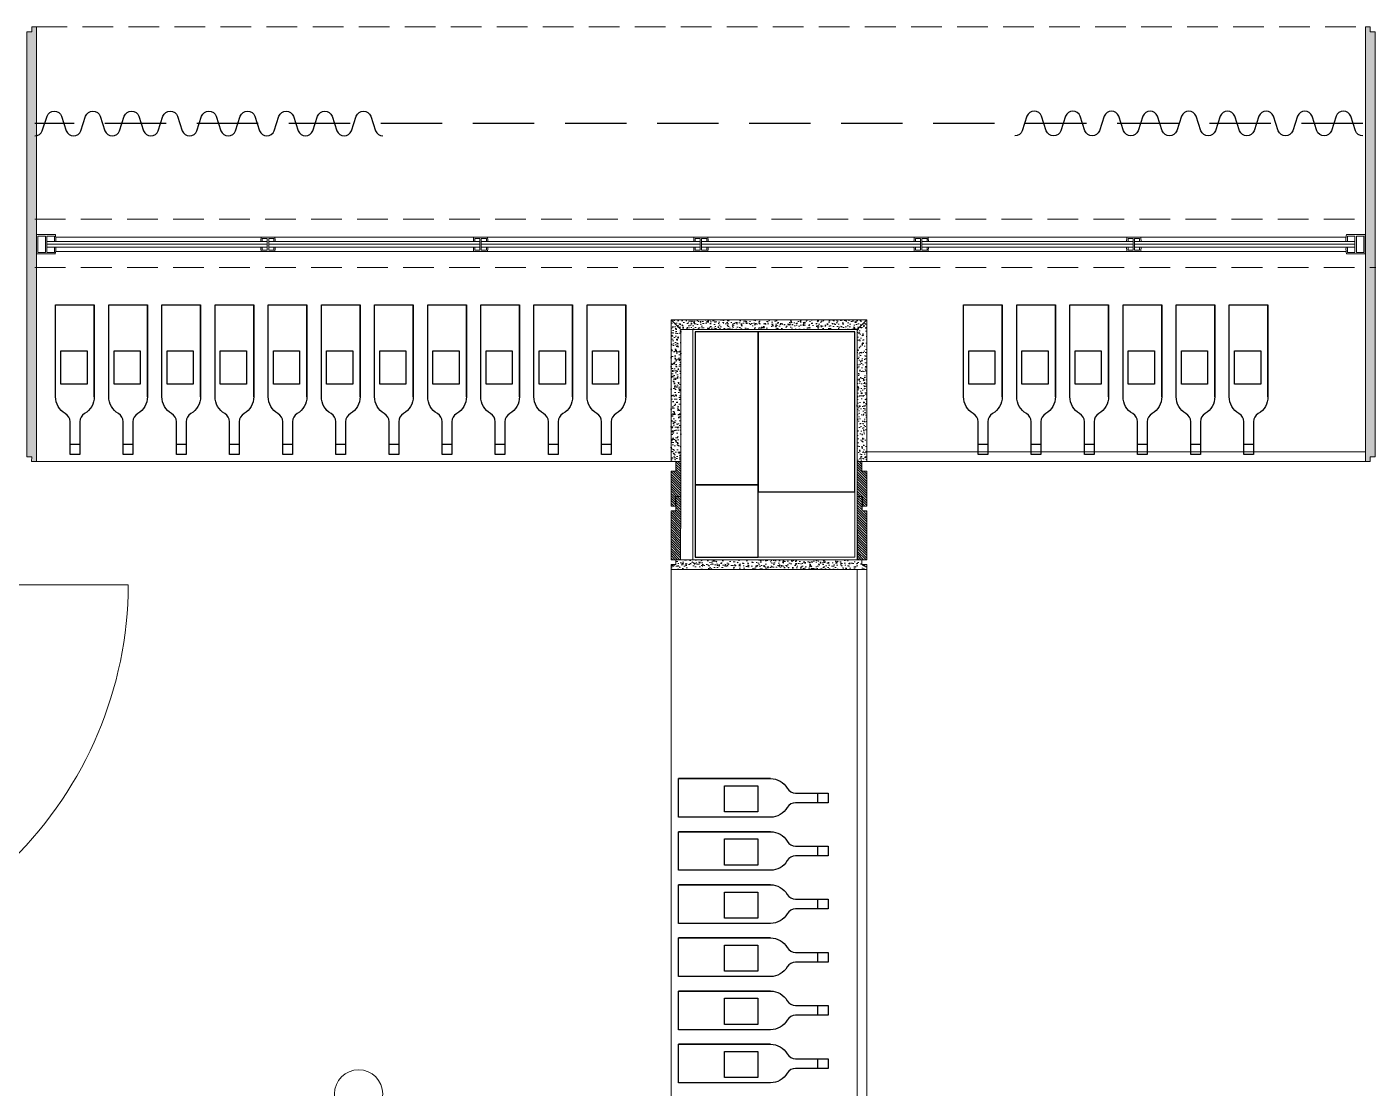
# Model space of a CAD drawing. Header units: centimetres. Extents: x 5488 to 20269, y -31398 to -19684.
# Drawn here: x 12570.5 to 12848.1, y -24178.9 to -23959.2 of the extents above; entities that cross this region are included whole.
import ezdxf

# ---------------------------------------------------------------- set-up
doc = ezdxf.new("R2010")
doc.units = ezdxf.units.CM
doc.linetypes.add('HIDDEN', pattern=[9.525, 6.35, -3.175])
doc.linetypes.add('HIDDENX2', pattern=[19.05, 12.7, -6.35])
doc.layers.add('0-LNS-VLF-PERDE', color=10, linetype='Continuous')
doc.layers.add('parke', color=21, linetype='Continuous')
for name, color, linetype, lineweight in [('xxx_Auto_DIMENSION_INTERIOR', 33, 'Continuous', 0), ('xxx_Auto_Dograma_Metal', 157, 'Continuous', 0), ('xxx_Auto_Element_Dograma Cam', 140, 'Continuous', 9), ('xxx_Auto_Element_Dograma Metal', 211, 'Continuous', 20), ('xxx_Auto_Kaplama_Ahşap', 34, 'Continuous', 0), ('xxx_Auto_Kaplama_Ahşap Tarama', 16, 'Continuous', 5), ('xxx_Auto_Kaplama_Mermer', 43, 'Continuous', 13), ('xxx_Auto_Merdiven_Merdiven', 163, 'Continuous', 15), ('xxx_Auto_Mobilya_Metal', 132, 'Continuous', 20), ('xxx_Auto_Tasiyici_Betonarme', 1, 'Continuous', 30), ('xxx_Auto_Tefris_Silik', 252, 'Continuous', 13)]:
    doc.layers.add(name, color=color, linetype=linetype, lineweight=lineweight)
doc.layers.add('xxx_Auto_Kaplama_Mermer Tarama', color=7, linetype='Continuous', lineweight=0, true_color=0xadadad)
pattern_1 = [(135, (-9938.81596, -30349.1277), (-0.2499999996, -0.2499999996), [])]
pattern_2 = [(135, (-9938.69746, -30338.13014), (-0.2499999996, -0.2499999996), [])]
pattern_3 = [(140, (5110.1935, 0), (0.159390855, 1.82184669), [0.1905, -2.0955]), (85, (5110.1935, 0), (-1.91056845, -0.35243421), [0.1524, -1.67640584]), (190.451445, (5110.2068, 0.1518), (-1.75117752, 1.46941247), [0.16190009, -1.78090245]), (136.1842, (5109.6855, 0), (0.42042328, 2.7107904), [0.28575, -3.14325]), (186.635558, (5109.7205, 0.226), (-2.47426125, 2.37404134), [0.24285023, -2.67135608]), (81.184151, (5109.6855, 0), (-2.47426125, 2.37404134), [0.22859967, -2.51459732]), (111, (5109.8125, 0.254), (1.02265198, 1.51614391), [0.1905, -2.0955]), (56, (5109.8125, 0.254), (-1.84187966, 0.61802028), [0.1524, -1.6764]), (161.451445, (5109.8977, 0.3803), (-0.81922769, 2.13416419), [0.16190009, -1.78089938]), (127.5, (5110.1935, 0), (-0.845550389, 0.030886033), [0, -1.65608, 0, -1.7018, 0, -1.68275]), (97.5, (5110.1935, 0), (-1.001805748, 0.668196625), [0, -0.97028, 0, -1.61798, 0, -0.64135]), (57.5, (5110.1935, -0.5664), (0.05728744, 1.355905952), [0, -0.635, 0, -1.9812, 0, -2.6289]), (47.5, (5110.1935, -0.8204), (-0.25426491, 1.481291814), [0, -0.8255, 0, -1.31572, 0, -1.8669])]

# ---------------------------------------------------------------- blocks, each defined once
blk = doc.blocks.new('gizliprofil_e')
at = {"layer": 'xxx_Auto_Element_Dograma Metal'}
for p, q in [((0.05, -2.3), (0.05, 1.1)), ((0.35, -2.3), (0.35, 1.1))]:
    blk.add_line(p, q, dxfattribs=at)
for points in [[(-1.7, -2.6), (2.2, -2.6), (2.2, 1.4), (-1.7, 1.4)], [(-1.5, 0.05), (-1.5, 0.05), (-1.5, 0.05), (-1.5, 1.1)], [(0.05, 1.1), (-1.5, 1.1)], [(0.35, -2.3), (1.9, -2.3), (1.9, 1.1), (0.35, 1.1)], [(-1.5, -1.25), (-1.5, -1.25), (-1.5, -1.25), (-1.5, -2.3)], [(-1.5, -2.3), (0.05, -2.3)]]:
    blk.add_lwpolyline(points, dxfattribs=at)
for centre, radius, start, end in [((3.52, 0.34), 5.32, 168.5228, 183.0808), ((-1.65, 0.24), 0.24, 230.6527, 307.686), ((2.75, -1.6), 4.56, 175.6886, 192.7072), ((-1.65, -1.44), 0.24, 52.3134, 129.3468)]:
    blk.add_arc(centre, radius, start, end, dxfattribs=at)
blk = doc.blocks.new('dograma_metal_orta')
at = {"layer": 'xxx_Auto_Element_Dograma Metal'}
for points in [[(-0.5, 1.5), (2.3, 1.5)], [(-0.3, -1.2), (0.75, -1.2), (0.75, 1.2), (-0.3, 1.2)], [(-0.3, 0.65), (-0.3, 0.65), (-0.3, 0.65), (-0.3, 1.2)], [(2.1, 1.2), (1.05, 1.2), (1.05, -1.2), (2.1, -1.2)], [(2.1, 0.65), (2.1, 0.65), (2.1, 0.65), (2.1, 1.2)], [(2.3, -1.5), (-0.5, -1.5)], [(-0.3, -0.65), (-0.3, -0.65), (-0.3, -0.65), (-0.3, -1.2)], [(2.1, -0.65), (2.1, -0.65), (2.1, -0.65), (2.1, -1.2)]]:
    blk.add_lwpolyline(points, dxfattribs=at)
for centre, radius, start, end in [((4.24, 0.52), 4.84, 168.2942, 178.3809), ((-0.45, 0.84), 0.24, 230.6527, 307.686), ((2.25, 0.84), 0.24, 232.314, 309.3473), ((-2.44, 0.52), 4.84, 1.6191, 11.7058), ((-0.45, -0.84), 0.24, 52.3134, 129.3468), ((4.24, -0.52), 4.84, 181.6185, 191.7052), ((2.25, -0.84), 0.24, 50.6532, 127.6866), ((-2.44, -0.52), 4.84, 348.2945, 358.3815)]:
    blk.add_arc(centre, radius, start, end, dxfattribs=at)
blk = doc.blocks.new('*U119')
at = {"layer": '0-LNS-VLF-PERDE', "ltscale": 4}
for points in [[(-167.48, 3.42, 0.322823), (-165.98, 4.5), (-164.98, 7.5, -0.720759), (-161.98, 7.5), (-160.98, 4.5, 0.720759), (-157.98, 4.5), (-156.98, 7.5, -0.322823), (-155.48, 8.58, -0.322823), (-153.98, 7.5), (-152.98, 4.5, 0.720759), (-149.98, 4.5), (-148.98, 7.5, -0.720759), (-145.98, 7.5), (-144.98, 4.5, 0.720759), (-141.98, 4.5), (-140.98, 7.5, -0.322823), (-139.48, 8.58, -0.322823), (-137.98, 7.5), (-136.98, 4.5, 0.720759), (-133.98, 4.5), (-132.98, 7.5, -0.720759), (-129.98, 7.5), (-128.98, 4.5, 0.720759), (-125.98, 4.5), (-124.98, 7.5, -0.322823), (-123.48, 8.58, -0.322823), (-121.98, 7.5), (-120.98, 4.5, 0.720759), (-117.98, 4.5), (-116.98, 7.5, -0.720759), (-113.98, 7.5), (-112.98, 4.5, 0.322823), (-111.48, 3.42, 0.322823), (-109.98, 4.5), (-108.98, 7.5, -0.720759), (-105.98, 7.5), (-104.98, 4.5, 0.720759), (-101.98, 4.5), (-100.98, 7.5, -0.322823), (-99.48, 8.58, -0.322823), (-97.98, 7.5), (-96.98, 4.5, 0.322823), (-95.48, 3.42, 0.322823)], [(107.32, 3.42, -0.322823), (105.82, 4.5), (104.82, 7.5, 0.720759), (101.82, 7.5), (100.82, 4.5, -0.720759), (97.82, 4.5), (96.82, 7.5, 0.322823), (95.32, 8.58, 0.322823), (93.82, 7.5), (92.82, 4.5, -0.720759), (89.82, 4.5), (88.82, 7.5, 0.720759), (85.82, 7.5), (84.82, 4.5, -0.720759), (81.82, 4.5), (80.82, 7.5, 0.322823), (79.32, 8.58, 0.322823), (77.82, 7.5), (76.82, 4.5, -0.720759), (73.82, 4.5), (72.82, 7.5, 0.720759), (69.82, 7.5), (68.82, 4.5, -0.720759), (65.82, 4.5), (64.82, 7.5, 0.322823), (63.32, 8.58, 0.322823), (61.82, 7.5), (60.82, 4.5, -0.720759), (57.82, 4.5), (56.82, 7.5, 0.720759), (53.82, 7.5), (52.82, 4.5, -0.322823), (51.32, 3.42, -0.322823), (49.82, 4.5), (48.82, 7.5, 0.720759), (45.82, 7.5), (44.82, 4.5, -0.720759), (41.82, 4.5), (40.82, 7.5, 0.322823), (39.32, 8.58, 0.322823), (37.82, 7.5), (36.82, 4.5, -0.322823), (35.32, 3.42, -0.322823)]]:
    blk.add_lwpolyline(points, format="xyb", dxfattribs=at)
at = {"layer": '0-LNS-VLF-PERDE', "linetype": 'HIDDENX2'}
blk.add_lwpolyline([(-167.48, 6), (107.32, 6)], dxfattribs=at)
blk = doc.blocks.new('A$C58e97340')
at = {"layer": 'parke', "ltscale": 15}
for p, q in [((-1, -28.87), (1, -28.87)), ((10, -28.87), (12, -28.87)), ((21, -28.87), (23, -28.87)), ((32, -28.87), (34, -28.87)), ((43, -28.87), (45, -28.87)), ((54, -28.87), (56, -28.87))]:
    blk.add_line(p, q, dxfattribs=at)
for points in [[(-4, 0), (4, 0), (4, -19.06), (4, 0), (4, -19.06, -0.267949), (2, -22.53, 0.267949), (1, -24.26), (1, -31), (-1, -31), (-1, -24.26, 0.267949), (-2, -22.53, -0.267949), (-4, -19.06)], [(7, 0), (15, 0), (15, -19.06), (15, 0), (15, -19.06, -0.267949), (13, -22.53, 0.267949), (12, -24.26), (12, -31), (10, -31), (10, -24.26, 0.267949), (9, -22.53, -0.267949), (7, -19.06)], [(18, 0), (26, 0), (26, -19.06), (26, 0), (26, -19.06, -0.267949), (24, -22.53, 0.267949), (23, -24.26), (23, -31), (21, -31), (21, -24.26, 0.267949), (20, -22.53, -0.267949), (18, -19.06)], [(29, 0), (37, 0), (37, -19.06), (37, 0), (37, -19.06, -0.267949), (35, -22.53, 0.267949), (34, -24.26), (34, -31), (32, -31), (32, -24.26, 0.267949), (31, -22.53, -0.267949), (29, -19.06)], [(40, 0), (48, 0), (48, -19.06), (48, 0), (48, -19.06, -0.267949), (46, -22.53, 0.267949), (45, -24.26), (45, -31), (43, -31), (43, -24.26, 0.267949), (42, -22.53, -0.267949), (40, -19.06)], [(51, 0), (59, 0), (59, -19.06), (59, 0), (59, -19.06, -0.267949), (57, -22.53, 0.267949), (56, -24.26), (56, -31), (54, -31), (54, -24.26, 0.267949), (53, -22.53, -0.267949), (51, -19.06)]]:
    blk.add_lwpolyline(points, format="xyb", close=True, dxfattribs=at)
for points in [[(-2.91, -9.53), (2.5, -9.53), (2.5, -16.45), (-2.91, -16.45)], [(8.09, -9.53), (13.5, -9.53), (13.5, -16.45), (8.09, -16.45)], [(19.09, -9.53), (24.5, -9.53), (24.5, -16.45), (19.09, -16.45)], [(30.09, -9.53), (35.5, -9.53), (35.5, -16.45), (30.09, -16.45)], [(41.09, -9.53), (46.5, -9.53), (46.5, -16.45), (41.09, -16.45)], [(52.09, -9.53), (57.5, -9.53), (57.5, -16.45), (52.09, -16.45)]]:
    blk.add_lwpolyline(points, close=True, dxfattribs=at)

msp = doc.modelspace()

# ---------------------------------------------------------------- hatches: boundary and pattern name
at = {"layer": 'xxx_Auto_Kaplama_Ahşap Tarama'}
h = msp.add_hatch(dxfattribs=at)
h.set_pattern_fill('AR-CONC', color=256, scale=0.5)
h.set_pattern_definition([(50, (809.53, -3617.59), (91.09233, -7.96954), [9.525, -104.775]), (355, (809.53, -3617.59), (-17.6217, 95.52842), [7.62, -83.8203]), (100.45144, (817.12, -3618.255), (73.47062, 87.55888), [8.095, -89.04512]), (46.1842, (809.53, -3592.19), (135.5395, -21.02116), [14.2875, -157.1625]), (96.63556, (820.83, -3593.94), (118.70207, 123.71306), [12.1425, -133.5678]), (351.18415, (809.53, -3592.19), (118.70207, 123.71306), [11.43, -125.72987]), (21, (822.23, -3598.54), (75.8072, -51.1326), [9.525, -104.775]), (326, (822.23, -3598.54), (30.901, 92.09398), [7.62, -83.82]), (71.45144, (828.55, -3602.8), (106.7082, 40.96138), [8.095, -89.04497]), (37.5, (809.53, -3617.59), (1.5443, 42.27752), [0, -82.804, 0, -85.09, 0, -84.1375]), (7.5, (809.53, -3617.59), (33.40983, 50.09029), [0, -48.514, 0, -80.899, 0, -32.0675]), (327.5, (781.21, -3617.59), (67.795298, -2.864372), [0, -31.75, 0, -99.06, 0, -131.445]), (317.5, (768.51, -3617.59), (74.06459, 12.71325), [0, -41.275, 0, -65.786, 0, -93.345])])
edge = h.paths.add_edge_path()
edge.add_line((9312.93, -27555.32), (9330.63, -27555.32))
edge.add_arc((9330.63, -27548.32), 7, 270, 349.5592)
edge.add_arc((-12655703.85, 2009176.56), 12827763.88, 350.864209315, 350.864469123)
edge.add_line((9346.75, -27492.16), (9332.45, -27492.16))
edge.add_line((9332.45, -27492.16), (9332.45, -27061.1))
edge.add_line((9332.45, -27061.1), (9346.75, -27061.1))
edge.add_arc((-12660642.43, -2064524.01), 12832765.91, 9.135530923, 9.13579064)
edge.add_arc((9330.63, -27004.94), 7, 10.4408, 90)
edge.add_line((9330.63, -26997.94), (9312.93, -26997.94))
edge.add_arc((9312.93, -27004.94), 7, 90, 170.4864)
edge.add_arc((10864.46, -27276.63), 1582.14, 170.06944, 189.93056)
edge.add_arc((9312.93, -27548.32), 7, 189.5136, 270)
at = {"layer": 'xxx_Auto_Kaplama_Ahşap Tarama', "true_color": 0xcba65d}
h = msp.add_hatch(dxfattribs=at)
h.set_pattern_fill('JIS_WOOD', color=43, scale=0.5, angle=90)
h.set_pattern_definition(pattern_1)
h.paths.add_polyline_path([(12704.81, -24049.17), (12705.81, -24049.17), (12705.81, -24056.38), (12704.71, -24056.38), (12704.71, -24058.38), (12703.81, -24058.38), (12703.81, -24051.17), (12704.81, -24051.17), (12704.81, -24049.17)])
h = msp.add_hatch(dxfattribs=at)
h.set_pattern_fill('JIS_WOOD', color=43, scale=0.5, angle=90)
h.set_pattern_definition(pattern_1)
h.paths.add_polyline_path([(12743.32, -24049.17), (12742.32, -24049.17), (12742.32, -24056.38), (12743.42, -24056.38), (12743.42, -24058.38), (12744.32, -24058.38), (12744.32, -24051.17), (12743.32, -24051.17), (12743.32, -24049.17)])
h = msp.add_hatch(dxfattribs=at)
h.set_pattern_fill('JIS_WOOD', color=43, scale=0.5, angle=90)
h.set_pattern_definition(pattern_2)
h.paths.add_polyline_path([(12704.8, -24059.38), (12704.8, -24056.38), (12705.8, -24056.38), (12705.8, -24056.7), (12705.78, -24069.48), (12703.82, -24069.48), (12703.8, -24059.38)])
h = msp.add_hatch(dxfattribs=at)
h.set_pattern_fill('JIS_WOOD', color=43, scale=0.5, angle=90)
h.set_pattern_definition(pattern_2)
h.paths.add_polyline_path([(12743.33, -24059.38), (12743.33, -24056.38), (12742.33, -24056.38), (12742.33, -24056.7), (12742.36, -24069.48), (12744.31, -24069.48), (12744.34, -24059.38)])
at = {"layer": 'xxx_Auto_Kaplama_Mermer Tarama'}
h = msp.add_hatch(dxfattribs=at)
h.set_pattern_fill('AR-CONC', color=241, scale=0.01)
h.set_pattern_definition([(50, (6527.1054, -1364.2366), (1.82184669, -0.15939086), [0.1905, -2.0955]), (355, (6527.1054, -1364.2366), (-0.35243421, 1.91056845), [0.1524, -1.67640584]), (100.451445, (6527.2572, -1364.2499), (1.46941247, 1.75117752), [0.16190009, -1.78090245]), (46.1842, (6527.1054, -1363.7286), (2.7107904, -0.42042328), [0.28575, -3.14325]), (96.635558, (6527.3313, -1363.7636), (2.37404134, 2.47426125), [0.24285023, -2.67135608]), (351.184151, (6527.1054, -1363.7286), (2.37404134, 2.47426125), [0.22859967, -2.51459732]), (21, (6527.3594, -1363.8556), (1.51614391, -1.02265198), [0.1905, -2.0955]), (326, (6527.3594, -1363.8556), (0.61802028, 1.84187966), [0.1524, -1.6764]), (71.451445, (6527.4857, -1363.9408), (2.13416419, 0.81922769), [0.16190009, -1.78089938]), (37.5, (6527.10537, -1364.2366), (0.030886033, 0.845550389), [0, -1.65608, 0, -1.7018, 0, -1.68275]), (7.5, (6527.1054, -1364.2366), (0.668196625, 1.001805748), [0, -0.97028, 0, -1.61798, 0, -0.64135]), (327.5, (6526.53895, -1364.2366), (1.355905952, -0.05728744), [0, -0.635, 0, -1.9812, 0, -2.6289]), (317.5, (6526.285, -1364.2366), (1.481291814, 0.25426491), [0, -0.8255, 0, -1.31572, 0, -1.8669])])
h.paths.add_polyline_path([(12572.49, -24049.17), (12571.48, -24049.17), (12571.49, -24048.17), (12570.49, -24048.17), (12570.49, -24047.17), (12570.49, -23961.17), (12570.49, -23961.17), (12570.49, -23960.17), (12571.49, -23960.17), (12571.49, -23959.17), (12572.49, -23959.17)])
h = msp.add_hatch(dxfattribs=at)
h.set_pattern_fill('AR-CONC', color=241, scale=0.01)
h.set_pattern_definition([(50, (6749.1557, -1364.2366), (1.82184669, -0.15939086), [0.1905, -2.0955]), (355, (6749.1557, -1364.2366), (-0.35243421, 1.91056845), [0.1524, -1.67640584]), (100.451445, (6749.3075, -1364.2498), (1.46941247, 1.75117752), [0.16190009, -1.78090245]), (46.1842, (6749.1557, -1363.7286), (2.7107904, -0.42042328), [0.28575, -3.14325]), (96.635558, (6749.3816, -1363.7636), (2.37404134, 2.47426125), [0.24285023, -2.67135608]), (351.184151, (6749.1557, -1363.7286), (2.37404134, 2.47426125), [0.22859967, -2.51459732]), (21, (6749.4097, -1363.8556), (1.51614391, -1.02265198), [0.1905, -2.0955]), (326, (6749.4097, -1363.8556), (0.61802028, 1.84187966), [0.1524, -1.6764]), (71.451445, (6749.536, -1363.9408), (2.13416419, 0.81922769), [0.16190009, -1.78089938]), (37.5, (6749.1557, -1364.23656), (0.030886033, 0.845550389), [0, -1.65608, 0, -1.7018, 0, -1.68275]), (7.5, (6749.1557, -1364.2366), (0.668196625, 1.001805748), [0, -0.97028, 0, -1.61798, 0, -0.64135]), (327.5, (6748.5893, -1364.23656), (1.355905952, -0.05728744), [0, -0.635, 0, -1.9812, 0, -2.6289]), (317.5, (6748.3353, -1364.2366), (1.481291814, 0.25426491), [0, -0.8255, 0, -1.31572, 0, -1.8669])])
h.paths.add_polyline_path([(12847.49, -24049.17), (12848.49, -24049.17), (12848.49, -24048.17), (12849.49, -24048.17), (12849.49, -24047.17), (12849.49, -23961.17), (12849.49, -23961.17), (12849.49, -23960.17), (12848.49, -23960.17), (12848.49, -23959.17), (12847.49, -23959.17)])
h = msp.add_hatch(dxfattribs=at)
h.set_pattern_fill('AR-CONC', color=241, scale=0.01, angle=90)
h.set_pattern_definition(pattern_3)
h.paths.add_polyline_path([(12703.81, -24019.82), (12744.32, -24019.81), (12742.31, -24021.82), (12705.81, -24021.81)])
h = msp.add_hatch(dxfattribs=at)
h.set_pattern_fill('AR-CONC', color=241, scale=0.01, angle=90)
h.set_pattern_definition(pattern_3)
h.paths.add_polyline_path([(12703.81, -24049.17), (12705.81, -24049.17), (12705.81, -24021.81), (12703.81, -24019.82)])
h = msp.add_hatch(dxfattribs=at)
h.set_pattern_fill('AR-CONC', color=241, scale=0.01, angle=90)
h.set_pattern_definition(pattern_3)
h.paths.add_polyline_path([(12744.32, -24049.17), (12742.32, -24049.17), (12742.31, -24021.82), (12744.32, -24019.82)])
h = msp.add_hatch(dxfattribs=at)
h.set_pattern_fill('AR-CONC', color=241, scale=0.01, angle=90)
h.set_pattern_definition([(140, (-9940.6266, -30407.9179), (0.15939086, 1.82184669), [0.1905, -2.0955]), (85, (-9940.6266, -30407.918), (-1.91056845, -0.35243421), [0.1524, -1.67640584]), (190.451445, (-9940.6133, -30407.7661), (-1.75117752, 1.46941247), [0.16190009, -1.78090245]), (136.1842, (-9941.1346, -30407.918), (0.42042328, 2.7107904), [0.28575, -3.14325]), (186.635558, (-9941.0995, -30407.692), (-2.47426125, 2.37404134), [0.24285023, -2.67135608]), (81.184151, (-9941.1346, -30407.918), (-2.47426125, 2.37404134), [0.22859967, -2.51459732]), (111, (-9941.0076, -30407.6639), (1.02265198, 1.51614391), [0.1905, -2.0955]), (56, (-9941.0076, -30407.664), (-1.84187966, 0.61802028), [0.1524, -1.6764]), (161.451445, (-9940.9224, -30407.5376), (-0.81922769, 2.13416419), [0.16190009, -1.78089938]), (127.5, (-9940.6266, -30407.9179), (-0.845550389, 0.030886033), [0, -1.65608, 0, -1.7018, 0, -1.68275]), (97.5, (-9940.6266, -30407.9179), (-1.001805748, 0.668196625), [0, -0.97028, 0, -1.61798, 0, -0.64135]), (57.5, (-9940.6266, -30408.48433), (0.05728744, 1.355905952), [0, -0.635, 0, -1.9812, 0, -2.6289]), (47.5, (-9940.6266, -30408.7383), (-0.25426491, 1.481291814), [0, -0.8255, 0, -1.31572, 0, -1.8669])])
h.paths.add_polyline_path([(12704.81, -24069.48), (12742.31, -24069.48), (12743.31, -24069.48), (12743.31, -24070.48), (12744.31, -24070.48), (12744.31, -24071.48), (12703.81, -24071.48), (12703.81, -24070.48), (12704.81, -24070.48)])

# ---------------------------------------------------------------- linework, layer by layer
at = {"layer": 'xxx_Auto_Dograma_Metal'}
for p, q in [((12576.39, -24002.67), (12618.99, -24002.67)), ((12621.79, -24002.67), (12662.99, -24002.67)), ((12665.79, -24002.67), (12708.59, -24002.67)), ((12711.39, -24002.67), (12754.18, -24002.67)), ((12756.98, -24002.67), (12798.18, -24002.67)), ((12800.98, -24002.67), (12843.58, -24002.67)), ((12576.39, -24005.67), (12618.99, -24005.67)), ((12621.79, -24005.67), (12662.99, -24005.67)), ((12665.79, -24005.67), (12708.59, -24005.67)), ((12711.39, -24005.67), (12754.18, -24005.67)), ((12756.98, -24005.67), (12798.18, -24005.67)), ((12800.98, -24005.67), (12843.58, -24005.67))]:
    msp.add_line(p, q, dxfattribs=at)
at = {"layer": 'xxx_Auto_Element_Dograma Cam'}
for p, q in [((12574.64, -24003.57), (12620.24, -24003.57)), ((12574.64, -24004.17), (12620.24, -24004.17)), ((12574.64, -24004.77), (12620.24, -24004.77)), ((12620.54, -24003.57), (12664.24, -24003.57)), ((12620.54, -24004.17), (12664.24, -24004.17)), ((12620.54, -24004.77), (12664.24, -24004.77)), ((12664.54, -24003.57), (12709.84, -24003.57)), ((12664.54, -24004.17), (12709.84, -24004.17)), ((12664.54, -24004.77), (12709.84, -24004.77)), ((12710.14, -24003.57), (12755.43, -24003.57)), ((12710.14, -24004.17), (12755.43, -24004.17)), ((12710.14, -24004.77), (12755.43, -24004.77)), ((12755.73, -24003.57), (12799.43, -24003.57)), ((12755.73, -24004.17), (12799.43, -24004.17)), ((12755.73, -24004.77), (12799.43, -24004.77)), ((12799.73, -24003.57), (12845.33, -24003.57)), ((12799.73, -24004.17), (12845.33, -24004.17)), ((12799.73, -24004.77), (12845.33, -24004.77))]:
    msp.add_line(p, q, dxfattribs=at)
for points in [[(12847.49, -24047.17), (12744.32, -24047.17)], [(12847.49, -24049.17), (12744.32, -24049.17)], [(12511.49, -24074.71), (12591.49, -24074.71)]]:
    msp.add_lwpolyline(points, dxfattribs=at)
msp.add_lwpolyline([(12742.31, -24071.48), (12744.31, -24071.48), (12744.31, -24340.23), (12742.31, -24340.23)], close=True, dxfattribs=at)
msp.add_arc((12511.04, -24074.26), 80.45, 269.6086, 359.6797, dxfattribs=at)
at = {"layer": 'xxx_Auto_Kaplama_Ahşap'}
for points in [[(12704.81, -24051.17), (12704.81, -24049.17), (12705.81, -24049.17), (12705.81, -24049.49), (12705.81, -24056.38), (12704.71, -24056.38), (12704.71, -24058.38), (12703.81, -24058.38), (12703.81, -24051.17)], [(12743.32, -24051.17), (12743.32, -24049.17), (12742.32, -24049.17), (12742.32, -24049.49), (12742.32, -24056.38), (12743.42, -24056.38), (12743.42, -24058.38), (12744.32, -24058.38), (12744.32, -24051.17)], [(12704.8, -24059.38), (12704.8, -24056.38), (12705.8, -24056.38), (12705.8, -24056.7), (12705.78, -24069.48), (12703.82, -24069.48), (12703.8, -24059.38)], [(12743.33, -24059.38), (12743.33, -24056.38), (12742.33, -24056.38), (12742.33, -24056.7), (12742.36, -24069.48), (12744.31, -24069.48), (12744.34, -24059.38)]]:
    msp.add_lwpolyline(points, close=True, dxfattribs=at)
at = {"layer": 'xxx_Auto_Kaplama_Mermer'}
for points in [[(12570.49, -24048.17), (12571.49, -24048.17), (12571.48, -24049.17), (12572.49, -24049.17), (12572.49, -23959.17), (12571.49, -23959.17), (12571.49, -23960.17), (12570.49, -23960.17)], [(12849.49, -24048.17), (12848.49, -24048.17), (12848.49, -24049.17), (12847.49, -24049.17), (12847.49, -23959.17), (12848.49, -23959.17), (12848.49, -23960.17), (12849.49, -23960.17)], [(12703.81, -24019.82), (12744.32, -24019.81), (12742.31, -24021.82), (12705.81, -24021.81)], [(12703.81, -24049.17), (12705.81, -24049.17), (12705.81, -24021.81), (12703.81, -24019.82)], [(12744.32, -24049.17), (12742.32, -24049.17), (12742.31, -24021.82), (12744.32, -24019.82)], [(12743.31, -24069.48), (12743.31, -24070.48), (12744.31, -24070.48), (12744.31, -24071.48), (12703.82, -24071.48), (12703.82, -24070.48), (12704.82, -24070.48), (12704.82, -24069.48)]]:
    msp.add_lwpolyline(points, close=True, dxfattribs=at)
at = {"layer": 'xxx_Auto_Merdiven_Merdiven'}
msp.add_circle((12639.15, -24180.09), 5, dxfattribs=at)
at = {"layer": 'xxx_Auto_Mobilya_Metal'}
for points in [[(12742.31, -24021.82), (12708.31, -24021.82), (12708.31, -24069.48), (12742.31, -24069.48)], [(12741.81, -24022.32), (12708.81, -24022.32), (12708.81, -24068.98), (12741.81, -24068.98)]]:
    msp.add_lwpolyline(points, close=True, dxfattribs=at)
at = {"layer": 'xxx_Auto_Tasiyici_Betonarme'}
for points in [[(12708.81, -24053.98), (12721.81, -24053.98), (12721.81, -24022.32), (12708.81, -24022.32)], [(12741.81, -24055.41), (12741.81, -24022.32), (12721.81, -24022.32), (12721.81, -24055.41)], [(12708.81, -24053.98), (12708.81, -24068.98), (12721.81, -24068.98), (12721.81, -24053.98)]]:
    msp.add_lwpolyline(points, close=True, dxfattribs=at)
at = {"layer": 'xxx_Auto_Tefris_Silik', "linetype": 'HIDDEN'}
for points in [[(12572.49, -23959.17), (12847.49, -23959.17)], [(12572.17, -23999.01), (12846.97, -23999.01)], [(12572.17, -24009.01), (12850.83, -24009.01)]]:
    msp.add_lwpolyline(points, dxfattribs=at)
at = {"layer": 'xxx_Auto_Tefris_Silik'}
for points in [[(12572.49, -24049.17), (12703.81, -24049.17)], [(12703.82, -24340.23), (12703.81, -24071.48)]]:
    msp.add_lwpolyline(points, dxfattribs=at)

# ---------------------------------------------------------------- block references
at = {"xscale": -1}
msp.add_blockref('*U119', (12679.48, -23985.17), dxfattribs=at)
at = {"rotation": 180}
msp.add_blockref('gizliprofil_e', (12574.69, -24004.77), dxfattribs=at)
at = {"xscale": -1, "rotation": 180}
msp.add_blockref('gizliprofil_e', (12845.28, -24004.77), dxfattribs=at)
at = {"layer": 'xxx_Auto_DIMENSION_INTERIOR'}
for p in [(12580.44, -24016.68), (12635.44, -24016.68), (12768.34, -24016.68)]:
    msp.add_blockref('A$C58e97340', p, dxfattribs=at)
at = {"layer": 'xxx_Auto_DIMENSION_INTERIOR', "rotation": 90}
msp.add_blockref('A$C58e97340', (12705.32, -24173.79), dxfattribs=at)
at = {"layer": 'xxx_Auto_Kaplama_Ahşap Tarama'}
for p in [(12619.49, -24004.17), (12663.49, -24004.17), (12709.09, -24004.17), (12754.68, -24004.17), (12798.68, -24004.17)]:
    msp.add_blockref('dograma_metal_orta', p, dxfattribs=at)

doc.saveas('drawing.dxf')
